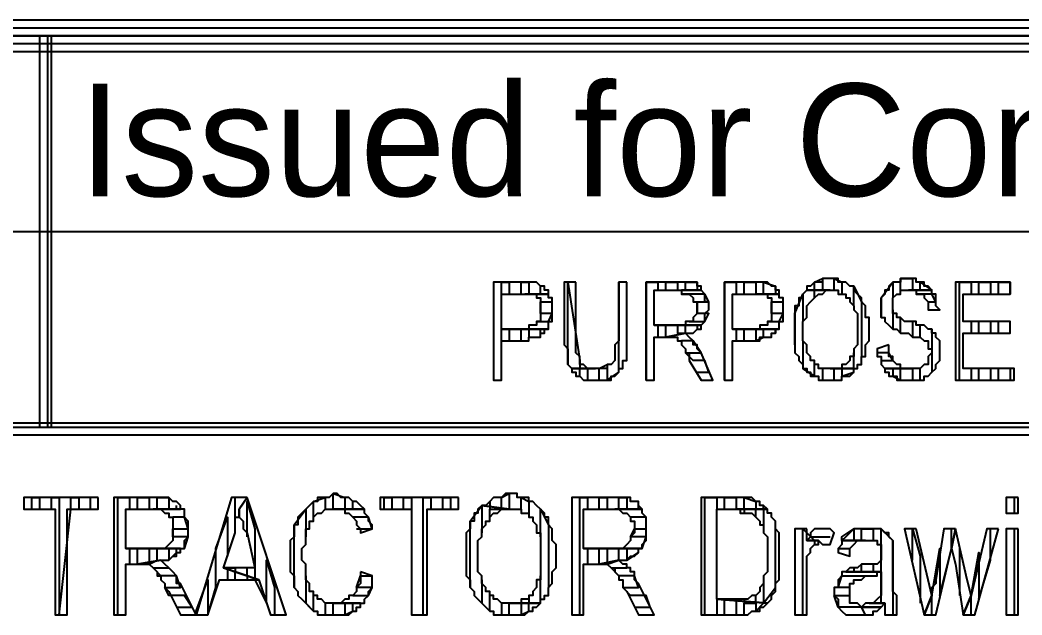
# Model space of a CAD drawing. Extents: x 0 to 594, y 0 to 420.
# Drawn here: x 413.5 to 439.1, y 67.3 to 82.5 of the extents above; entities that cross this region are included whole.
import ezdxf

# ---------------------------------------------------------------- set-up
doc = ezdxf.new("R2010")
doc.units = 0
doc.styles.add('HTX1', font='O8116901', dxfattribs={"width": 1.02})

msp = doc.modelspace()

# ---------------------------------------------------------------- linework, layer by layer
at = {"layer": 'GT_1', "flags": 128}
for points in [[(404, 82.5), (404, 81.7), (584, 81.7), (584, 82.5), (404, 82.5)], [(404, 81.9), (584, 81.9), (584, 82.1), (404, 82.1), (404, 82.3), (584, 82.3)], [(404, 82.1), (584, 82.1)], [(414.3, 82.1), (414, 82.1), (414, 72.1), (414.3, 72.1), (414.3, 82.1)], [(414.2, 82.1), (414.2, 72.1)], [(404, 77.1), (584, 77.1)], [(426.3, 75.8), (425.6, 75.8), (425.6, 73.3), (425.8, 73.3), (425.8, 74.3), (426.4, 74.3), (426.4, 74.3), (426.5, 74.3), (426.5, 74.4), (426.6, 74.4), (426.6, 74.4), (426.7, 74.4), (426.8, 74.4), (426.8, 74.4), (426.8, 74.5), (426.9, 74.5), (426.9, 74.5), (426.9, 74.6), (427, 74.6), (425.8, 74.6), (425.8, 75.5), (426.4, 75.5), (427, 75.5), (427, 75.6), (426.9, 75.6), (426.9, 75.7), (426.8, 75.7), (426.8, 75.7), (426.7, 75.8), (426.7, 75.8), (426.6, 75.8), (426.6, 75.8), (426.6, 75.8), (426.5, 75.8), (426.5, 75.8), (426.4, 75.8), (426.3, 75.8)], [(425.8, 73.3), (425.8, 75.8), (426, 75.8), (426, 75.5)], [(426.3, 75.5), (426.3, 75.8), (426.5, 75.8), (426.5, 75.5)], [(427.7, 75.8), (427.4, 75.8), (427.4, 74.4), (427.4, 74.4), (427.4, 74.3), (427.4, 74.2), (427.5, 74.1), (427.5, 74.1), (427.5, 74), (427.5, 73.9), (427.5, 73.9), (427.5, 73.8), (427.5, 73.8), (427.5, 73.7), (427.6, 73.6), (427.6, 73.6), (428.2, 73.6), (428.2, 73.6), (428.1, 73.6), (428.1, 73.6), (428, 73.6), (428, 73.6), (427.9, 73.7), (427.9, 73.7), (427.8, 73.7), (427.8, 73.8), (427.8, 73.8), (427.8, 73.9), (427.7, 74), (427.7, 74), (427.7, 74.1), (427.7, 74.1), (427.7, 74.2), (427.7, 74.3), (427.7, 74.4), (427.7, 75.8)], [(427.5, 73.7), (427.5, 75.8), (427.8, 73.8), (427.8, 73.6), (428, 73.6), (428, 73.6)], [(429, 75.8), (428.8, 75.8), (428.8, 74.4), (428.8, 74.3), (428.7, 74.2), (428.7, 74.1), (428.7, 74.1), (428.7, 74), (428.7, 73.9), (428.7, 73.9), (428.7, 73.8), (428.7, 73.8), (428.6, 73.7), (428.6, 73.7), (428.6, 73.7), (428.5, 73.7), (428.5, 73.6), (428.5, 73.6), (428.4, 73.6), (428.3, 73.6), (428.3, 73.6), (428.2, 73.6), (427.6, 73.6), (427.6, 73.5), (427.7, 73.5), (427.7, 73.4), (427.8, 73.4), (427.8, 73.4), (427.8, 73.4), (427.9, 73.3), (427.9, 73.3), (428, 73.3), (428.1, 73.3), (428.1, 73.3), (428.2, 73.3), (428.2, 73.3), (428.3, 73.3), (428.3, 73.3), (428.4, 73.3), (428.5, 73.3), (428.5, 73.3), (428.6, 73.3), (428.6, 73.4), (428.7, 73.4), (428.7, 73.4), (428.8, 73.5), (428.8, 73.5), (428.8, 73.6), (428.9, 73.6), (428.9, 73.7), (428.9, 73.7), (428.9, 73.8), (429, 73.8), (429, 73.9), (429, 73.9), (429, 74), (429, 74.1), (429, 74.1), (429, 74.2), (429, 74.3), (429, 74.4), (429, 75.8)], [(427.8, 73.4), (427.8, 73.6), (428, 73.6), (428, 73.3), (428.3, 73.3), (428.3, 73.6), (428.5, 73.7), (428.5, 73.3), (428.8, 73.5), (428.8, 75.8)], [(429.5, 73.3), (429.5, 75.8), (429.8, 75.8), (429.8, 75.6)], [(430.3, 75.8), (429.5, 75.8), (429.5, 73.3), (429.7, 73.3), (429.7, 74.4), (430, 74.4), (430.5, 74.5), (430.5, 74.5), (430.6, 74.5), (430.7, 74.5), (430.7, 74.5), (430.8, 74.6), (430.8, 74.6), (430.9, 74.6), (430.9, 74.7), (430.9, 74.7), (430.9, 74.7), (429.7, 74.7), (429.7, 75.6), (430.4, 75.6), (430.9, 75.6), (430.9, 75.7), (430.8, 75.7), (430.8, 75.7), (430.8, 75.8), (430.7, 75.8), (430.7, 75.8), (430.7, 75.8), (430.6, 75.8), (430.5, 75.8), (430.5, 75.8), (430.4, 75.8), (430.3, 75.8)], [(430, 75.6), (430, 75.8), (430.3, 75.8), (430.3, 75.6)], [(430.5, 75.6), (430.5, 75.8), (430.8, 75.8), (430.8, 75.6)], [(431.5, 73.3), (431.5, 75.8), (431.8, 75.8), (431.8, 75.5)], [(432.2, 75.8), (431.5, 75.8), (431.5, 73.3), (431.7, 73.3), (431.7, 74.3), (432.3, 74.3), (432.3, 74.3), (432.4, 74.3), (432.4, 74.4), (432.5, 74.4), (432.5, 74.4), (432.6, 74.4), (432.6, 74.4), (432.7, 74.4), (432.7, 74.5), (432.8, 74.5), (432.8, 74.5), (432.8, 74.6), (432.9, 74.6), (431.7, 74.6), (431.7, 75.5), (432.3, 75.5), (432.9, 75.5), (432.9, 75.6), (432.8, 75.6), (432.8, 75.7), (432.7, 75.7), (432.7, 75.7), (432.6, 75.8), (432.6, 75.8), (432.5, 75.8), (432.5, 75.8), (432.5, 75.8), (432.4, 75.8), (432.4, 75.8), (432.3, 75.8), (432.2, 75.8)], [(432, 75.5), (432, 75.8), (432.3, 75.8), (432.3, 75.5)], [(432.5, 75.5), (432.5, 75.8), (432.8, 75.7), (432.8, 75.5)], [(434.2, 75.9), (434.1, 75.9), (434.1, 75.9), (434, 75.9), (434, 75.8), (433.9, 75.8), (433.9, 75.8), (433.8, 75.8), (433.8, 75.8), (433.7, 75.7), (433.7, 75.7), (433.6, 75.7), (433.6, 75.6), (434.2, 75.6), (434.3, 75.6), (434.3, 75.6), (434.4, 75.6), (434.4, 75.5), (434.5, 75.5), (434.5, 75.5), (434.6, 75.5), (434.6, 75.4), (434.7, 75.4), (434.7, 75.3), (434.7, 75.3), (434.8, 75.2), (434.8, 75.2), (434.8, 75.1), (434.8, 75.1), (434.9, 75), (434.9, 74.9), (434.9, 74.9), (434.9, 74.8), (434.9, 74.7), (434.9, 74.7), (434.9, 74.6), (434.9, 74.5), (434.9, 74.4), (434.9, 74.4), (434.9, 74.3), (434.9, 74.2), (434.9, 74.2), (434.8, 74.1), (434.8, 74), (434.8, 74), (434.8, 73.9), (434.7, 73.9), (434.7, 73.8), (434.7, 73.8), (434.7, 73.8), (434.6, 73.7), (434.6, 73.7), (434.5, 73.7), (434.5, 73.6), (434.4, 73.6), (434.4, 73.6), (434.3, 73.6), (434.3, 73.6), (434.2, 73.6), (434.8, 73.6), (434.9, 73.6), (434.9, 73.7), (435, 73.7), (435, 73.8), (435, 73.8), (435, 73.9), (435.1, 73.9), (435.1, 74), (435.1, 74), (435.1, 74.1), (435.1, 74.2), (435.1, 74.2), (435.2, 74.3), (435.2, 74.4), (435.2, 74.4), (435.2, 74.5), (435.2, 74.6), (435.2, 74.6), (435.2, 74.7), (435.2, 74.8), (435.2, 74.9), (435.1, 74.9), (435.1, 75), (435.1, 75.1), (435.1, 75.1), (435.1, 75.2), (435.1, 75.2), (435, 75.3), (435, 75.3), (435, 75.4), (435, 75.4), (434.9, 75.5), (434.9, 75.5), (434.8, 75.6), (434.8, 75.6), (434.8, 75.7), (434.7, 75.7), (434.7, 75.7), (434.6, 75.8), (434.6, 75.8), (434.5, 75.8), (434.5, 75.8), (434.4, 75.8), (434.4, 75.9), (434.3, 75.9), (434.3, 75.9), (434.2, 75.9)], [(433.8, 75.6), (433.8, 75.8), (434, 75.9), (434, 75.6), (434.3, 75.6), (434.3, 75.9), (434.5, 75.8), (434.5, 75.5)], [(436.2, 75.9), (436.2, 75.9), (436.1, 75.9), (436, 75.9), (436, 75.8), (435.9, 75.8), (435.9, 75.8), (435.8, 75.8), (435.8, 75.8), (435.7, 75.7), (435.7, 75.7), (435.7, 75.6), (435.6, 75.6), (435.6, 75.5), (435.6, 75.5), (435.5, 75.4), (435.5, 75.4), (435.5, 75.3), (435.5, 75.2), (435.5, 75.2), (435.5, 75.1), (435.5, 75.1), (435.5, 75), (435.5, 74.9), (435.6, 74.9), (435.6, 74.8), (435.6, 74.8), (435.7, 74.7), (435.7, 74.7), (435.8, 74.6), (435.8, 74.6), (435.9, 74.6), (435.9, 74.6), (436, 74.5), (436, 74.5), (436.1, 74.5), (436.2, 74.5), (436.2, 74.5), (436.3, 74.4), (436.4, 74.4), (436.4, 74.4), (436.5, 74.4), (436.5, 74.4), (436.5, 74.4), (436.6, 74.3), (436.6, 74.3), (436.7, 74.3), (436.7, 74.2), (436.7, 74.2), (436.7, 74.1), (436.8, 74.1), (436.8, 74), (436.8, 74), (436.7, 73.9), (436.7, 73.9), (436.7, 73.8), (436.7, 73.7), (436.6, 73.7), (436.6, 73.7), (436.5, 73.6), (436.5, 73.6), (436.4, 73.6), (436.4, 73.6), (436.3, 73.6), (436.3, 73.6), (435.6, 73.6), (435.6, 73.5), (435.7, 73.5), (435.7, 73.4), (435.8, 73.4), (435.8, 73.4), (435.8, 73.4), (435.9, 73.4), (435.9, 73.3), (436, 73.3), (436, 73.3), (436.1, 73.3), (436.1, 73.3), (436.2, 73.3), (436.3, 73.3), (436.3, 73.3), (436.3, 73.3), (436.4, 73.3), (436.5, 73.3), (436.5, 73.3), (436.6, 73.3), (436.6, 73.4), (436.7, 73.4), (436.7, 73.4), (436.7, 73.4), (436.8, 73.5), (436.8, 73.5), (436.9, 73.6), (436.9, 73.6), (436.9, 73.7), (436.9, 73.7), (437, 73.8), (437, 73.8), (437, 73.9), (437, 74), (437, 74), (437, 74.1), (437, 74.1), (437, 74.2), (437, 74.3), (437, 74.3), (436.9, 74.4), (436.9, 74.4), (436.9, 74.5), (436.8, 74.5), (436.8, 74.6), (436.7, 74.6), (436.7, 74.6), (436.6, 74.7), (436.6, 74.7), (436.5, 74.7), (436.5, 74.7), (436.4, 74.7), (436.4, 74.8), (436.3, 74.8), (436.2, 74.8), (436.2, 74.8), (436.1, 74.8), (436, 74.9), (436, 74.9), (435.9, 74.9), (435.9, 74.9), (435.9, 75), (435.8, 75), (435.8, 75), (435.8, 75.1), (435.8, 75.1), (435.8, 75.2), (435.8, 75.2), (435.8, 75.3), (435.8, 75.4), (435.8, 75.4), (435.9, 75.5), (435.9, 75.5), (435.9, 75.5), (436, 75.5), (436, 75.6), (436.1, 75.6), (436.1, 75.6), (436.2, 75.6), (436.8, 75.6), (436.8, 75.6), (436.7, 75.7), (436.7, 75.7), (436.6, 75.7), (436.6, 75.8), (436.5, 75.8), (436.5, 75.8), (436.4, 75.8), (436.4, 75.9), (436.3, 75.9), (436.3, 75.9), (436.2, 75.9)], [(435.5, 74.9), (435.5, 75.4), (435.8, 75.8), (435.8, 75.4)], [(436, 75.6), (436, 75.9), (436.3, 75.9), (436.3, 75.6)], [(436.5, 75.6), (436.5, 75.8), (436.8, 75.6), (436.8, 75.6)], [(438.8, 75.8), (437.4, 75.8), (437.4, 73.3), (438.9, 73.3), (438.9, 73.6), (437.6, 73.6), (437.6, 74.5), (438.8, 74.5), (438.8, 74.8), (437.6, 74.8), (437.6, 75.5), (438.8, 75.5), (438.8, 75.8)], [(437.5, 73.3), (437.5, 75.8), (437.8, 75.8), (437.8, 75.5)], [(438, 75.5), (438, 75.8), (438.3, 75.8), (438.3, 75.5)], [(438.5, 75.5), (438.5, 75.8), (438.8, 75.8), (438.8, 75.5)], [(426.8, 75.5), (426.8, 75.7)], [(430.9, 75.6), (430.4, 75.6), (430.4, 75.6), (430.4, 75.5), (430.5, 75.5), (430.6, 75.5), (430.6, 75.5), (430.6, 75.5), (430.7, 75.4), (430.7, 75.4), (430.7, 75.3), (430.8, 75.3), (430.8, 75.2), (430.8, 75.1), (430.8, 75.1), (430.8, 75), (430.8, 75), (430.7, 74.9), (430.7, 74.9), (430.7, 74.8), (430.6, 74.8), (430.6, 74.8), (430.6, 74.8), (430.5, 74.8), (430.5, 74.7), (430.4, 74.7), (430.4, 74.7), (430.3, 74.7), (429.7, 74.7), (430.9, 74.7), (431, 74.8), (431, 74.8), (431, 74.9), (431, 74.9), (431, 75), (431.1, 75.1), (431.1, 75.1), (431.1, 75.2), (431.1, 75.3), (431, 75.3), (431, 75.4), (431, 75.5), (431, 75.5), (431, 75.5), (430.9, 75.6)], [(433.6, 75.6), (433.6, 75.6), (433.5, 75.5), (433.5, 75.5), (433.5, 75.4), (433.4, 75.4), (433.4, 75.3), (433.4, 75.3), (433.4, 75.2), (433.3, 75.2), (433.3, 75.1), (433.3, 75.1), (433.3, 75), (433.3, 74.9), (433.3, 74.8), (433.3, 74.8), (433.3, 74.7), (433.3, 74.6), (433.3, 74.5), (433.3, 74.5), (433.3, 74.5), (433.3, 74.4), (433.3, 74.3), (433.3, 74.2), (433.3, 74.2), (433.3, 74.1), (433.3, 74), (433.3, 74), (433.4, 73.9), (433.4, 73.9), (433.4, 73.8), (433.4, 73.8), (433.5, 73.7), (433.5, 73.7), (433.5, 73.6), (433.6, 73.6), (433.6, 73.5), (433.7, 73.5), (433.7, 73.5), (433.7, 73.4), (433.8, 73.4), (433.8, 73.4), (433.9, 73.4), (433.9, 73.3), (434, 73.3), (434, 73.3), (434.1, 73.3), (434.2, 73.3), (434.2, 73.3), (434.3, 73.3), (434.3, 73.3), (434.4, 73.3), (434.4, 73.3), (434.5, 73.3), (434.5, 73.4), (434.6, 73.4), (434.7, 73.4), (434.7, 73.4), (434.7, 73.4), (434.8, 73.5), (434.8, 73.5), (434.8, 73.6), (434.2, 73.6), (434.2, 73.6), (434.1, 73.6), (434, 73.6), (434, 73.6), (433.9, 73.6), (433.9, 73.7), (433.9, 73.7), (433.8, 73.7), (433.8, 73.8), (433.7, 73.8), (433.7, 73.8), (433.7, 73.9), (433.7, 73.9), (433.6, 74), (433.6, 74.1), (433.6, 74.1), (433.6, 74.2), (433.6, 74.2), (433.5, 74.3), (433.5, 74.4), (433.5, 74.5), (433.5, 74.5), (433.5, 74.6), (433.5, 74.7), (433.5, 74.8), (433.5, 74.8), (433.6, 74.9), (433.6, 75), (433.6, 75), (433.6, 75.1), (433.6, 75.2), (433.6, 75.2), (433.7, 75.3), (433.7, 75.3), (433.7, 75.3), (433.8, 75.4), (433.8, 75.4), (433.9, 75.5), (433.9, 75.5), (433.9, 75.5), (434, 75.5), (434.1, 75.6), (434.1, 75.6), (434.2, 75.6), (434.2, 75.6), (433.6, 75.6)], [(433.8, 75.4), (433.8, 75.6), (434, 75.6), (434, 75.6)], [(434.8, 75.2), (434.8, 75.7), (435, 75.3), (435, 73.9)], [(436.8, 75.6), (436.2, 75.6), (436.3, 75.6), (436.3, 75.6), (436.4, 75.6), (436.4, 75.5), (436.5, 75.5), (436.5, 75.5), (436.6, 75.5), (436.6, 75.4), (436.6, 75.4), (436.7, 75.3), (436.7, 75.2), (436.7, 75.2), (436.7, 75.1), (437, 75.1), (437, 75.1), (436.9, 75.2), (436.9, 75.3), (436.9, 75.3), (436.9, 75.4), (436.9, 75.5), (436.9, 75.5), (436.8, 75.5), (436.8, 75.6)], [(427, 75.5), (426.4, 75.5), (426.4, 75.5), (426.5, 75.5), (426.5, 75.5), (426.6, 75.5), (426.6, 75.5), (426.6, 75.5), (426.7, 75.5), (426.7, 75.4), (426.8, 75.4), (426.8, 75.3), (426.8, 75.2), (426.8, 75.2), (426.8, 75.1), (426.8, 75.1), (426.8, 75), (426.8, 74.9), (426.8, 74.9), (426.8, 74.8), (426.7, 74.8), (426.7, 74.7), (426.6, 74.7), (426.6, 74.7), (426.5, 74.7), (426.5, 74.6), (426.4, 74.6), (426.4, 74.6), (425.8, 74.6), (427, 74.6), (427, 74.7), (427, 74.7), (427, 74.8), (427.1, 74.8), (427.1, 74.9), (427.1, 75), (427.1, 75), (427.1, 75.1), (427.1, 75.2), (427.1, 75.3), (427.1, 75.3), (427.1, 75.4), (427, 75.4), (427, 75.5), (427, 75.5)], [(426.7, 74.8), (427, 74.8), (427.1, 75), (426.8, 75), (426.8, 75.3), (427.1, 75.3)], [(430.6, 74.8), (431, 74.8), (431.1, 75), (430.8, 75), (430.8, 75.3), (431.1, 75.3), (431, 75.5), (430.4, 75.5)], [(432.9, 75.5), (432.3, 75.5), (432.3, 75.5), (432.4, 75.5), (432.4, 75.5), (432.5, 75.5), (432.5, 75.5), (432.5, 75.5), (432.6, 75.5), (432.6, 75.4), (432.7, 75.4), (432.7, 75.3), (432.7, 75.2), (432.7, 75.2), (432.7, 75.1), (432.7, 75.1), (432.7, 75), (432.7, 74.9), (432.7, 74.9), (432.7, 74.8), (432.6, 74.8), (432.6, 74.7), (432.5, 74.7), (432.5, 74.7), (432.4, 74.7), (432.4, 74.6), (432.3, 74.6), (432.3, 74.6), (431.7, 74.6), (432.9, 74.6), (432.9, 74.7), (432.9, 74.7), (432.9, 74.8), (433, 74.8), (433, 74.9), (433, 75), (433, 75), (433, 75.1), (433, 75.2), (433, 75.3), (433, 75.3), (433, 75.4), (432.9, 75.4), (432.9, 75.5), (432.9, 75.5)], [(432.6, 74.8), (432.9, 74.8), (433, 75), (432.7, 75), (432.7, 75.3), (433, 75.3)], [(433.3, 74.2), (433.3, 75), (433.5, 75.5), (433.5, 74.8)], [(436.7, 75.3), (436.9, 75.3), (436.8, 75.5), (436.4, 75.5)], [(435.8, 75.1), (435.8, 74.6)], [(436, 74.5), (436, 74.9)], [(436.3, 74.8), (436.3, 74.4)], [(437.8, 74.8), (437.8, 74.5)], [(438, 74.5), (438, 74.8)], [(438.3, 74.8), (438.3, 74.5)], [(438.5, 74.5), (438.5, 74.8)], [(426, 74.6), (426, 74.3), (426.3, 74.3), (426.3, 74.6)], [(426.5, 74.6), (426.5, 74.4), (426.8, 74.4), (426.8, 74.6)], [(429.8, 74.7), (429.8, 74.4), (430, 74.4), (430, 74.7)], [(430.5, 74.5), (430, 74.4), (430.1, 74.4), (430.1, 74.4), (430.2, 74.4), (430.3, 74.4), (430.3, 74.4), (430.3, 74.3), (430.4, 74.3), (430.4, 74.3), (430.4, 74.2), (430.5, 74.1), (430.5, 74.1), (430.5, 74), (430.6, 74), (430.6, 73.9), (430.6, 73.8), (430.9, 73.3), (431.2, 73.3), (430.9, 74), (430.9, 74), (430.8, 74.1), (430.8, 74.1), (430.8, 74.2), (430.7, 74.2), (430.7, 74.3), (430.7, 74.3), (430.6, 74.4), (430.6, 74.4), (430.6, 74.4), (430.5, 74.5)], [(430.3, 74.7), (430.3, 74.5), (430.5, 74.5), (430.5, 74.7)], [(430.8, 74.7), (430.8, 74.6)], [(431.8, 74.6), (431.8, 74.3), (432, 74.3), (432, 74.6)], [(432.3, 74.6), (432.3, 74.3), (432.5, 74.4), (432.5, 74.6)], [(432.8, 74.6), (432.8, 74.5)], [(436.5, 74.4), (436.5, 74.7)], [(436.8, 74.6), (436.8, 73.5)], [(430.8, 73.5), (431.1, 73.5), (431, 73.8), (430.7, 73.8), (430.5, 74), (430.9, 74), (430.7, 74.3), (430.4, 74.3)], [(433.5, 74.3), (433.5, 73.6), (433.8, 73.4), (433.8, 73.8)], [(434.5, 73.7), (434.5, 73.6), (434.8, 73.6), (434.8, 74)], [(435.7, 74.2), (435.4, 74.1), (435.4, 74.1), (435.4, 74), (435.4, 73.9), (435.5, 73.9), (435.5, 73.8), (435.5, 73.7), (435.5, 73.7), (435.6, 73.6), (435.6, 73.6), (436.3, 73.6), (436.2, 73.6), (436.2, 73.6), (436.1, 73.6), (436.1, 73.6), (436, 73.6), (436, 73.7), (435.9, 73.7), (435.9, 73.7), (435.8, 73.8), (435.8, 73.8), (435.8, 73.9), (435.7, 73.9), (435.7, 73.9), (435.7, 74), (435.7, 74.1), (435.7, 74.2)], [(435.5, 73.8), (435.8, 73.8), (435.7, 74), (435.4, 74)], [(434, 73.6), (434, 73.3), (434.3, 73.3), (434.3, 73.6), (434.5, 73.6), (434.5, 73.4), (434.8, 73.5), (434.8, 73.6)], [(435.8, 73.6), (435.8, 73.4), (436, 73.3), (436, 73.6)], [(436.3, 73.6), (436.3, 73.3), (436.5, 73.3), (436.5, 73.6)], [(437.8, 73.6), (437.8, 73.3), (438, 73.3), (438, 73.6)], [(438.3, 73.6), (438.3, 73.3), (438.5, 73.3), (438.5, 73.6)], [(438.8, 73.6), (438.8, 73.3)], [(404, 72.2), (404, 71.9), (584, 71.9), (584, 72.2), (404, 72.2)], [(404, 72.1), (584, 72.1)], [(404, 72.1), (584, 72.1)], [(415.5, 70.3), (413.6, 70.3), (413.6, 70), (414.4, 70), (414.4, 67.3), (414.7, 67.3), (414.7, 70), (415.5, 70), (415.5, 70.3)], [(413.8, 70), (413.8, 70.3), (414, 70.3), (414, 70), (414.3, 70), (414.3, 70.3), (414.5, 70.3), (414.5, 67.3), (414.8, 70), (414.8, 70.3), (415, 70.3), (415, 70), (415.3, 70), (415.3, 70.3)], [(416.9, 70.3), (415.9, 70.3), (415.9, 67.3), (416.2, 67.3), (416.2, 68.6), (416.5, 68.6), (417.1, 68.7), (417.1, 68.7), (417.2, 68.7), (417.3, 68.7), (417.4, 68.8), (417.4, 68.8), (417.5, 68.8), (417.5, 68.9), (417.6, 68.9), (417.6, 69), (416.2, 69), (416.2, 70), (416.9, 70), (417.6, 70), (417.6, 70.1), (417.5, 70.2), (417.5, 70.2), (417.4, 70.2), (417.4, 70.2), (417.3, 70.3), (417.3, 70.3), (417.2, 70.3), (417.2, 70.3), (417.1, 70.3), (417, 70.3), (416.9, 70.3)], [(416, 67.3), (416, 70.3), (416.3, 70.3), (416.3, 70)], [(416.5, 70), (416.5, 70.3), (416.8, 70.3), (416.8, 70)], [(417, 70), (417, 70.3), (417.3, 70.3), (417.3, 70)], [(419.3, 70.3), (418.9, 70.3), (418, 67.3), (418.3, 67.3), (418.6, 68.2), (419.6, 68.2), (418.7, 68.5), (419, 69.4), (419, 69.4), (419, 69.5), (419, 69.6), (419, 69.7), (419, 69.8), (419.1, 69.8), (419.1, 69.9), (419.1, 70), (419.3, 70.3)], [(419.3, 70.3), (419.1, 70), (419.1, 69.9), (419.1, 69.9), (419.1, 69.8), (419.2, 69.7), (419.2, 69.6), (419.2, 69.6), (419.2, 69.5), (419.3, 69.4), (419.5, 68.5), (418.7, 68.5), (419.6, 68.2), (419.9, 67.3), (420.3, 67.3), (419.3, 70.3)], [(419, 69.8), (419, 70.3)], [(419.3, 69.3), (419.3, 70.2), (419.5, 69.5), (419.5, 68.2), (419.8, 67.6), (419.8, 68.7), (420, 68), (420, 67.3)], [(421.5, 70.4), (421.5, 70.4), (421.4, 70.3), (421.3, 70.3), (421.3, 70.3), (421.2, 70.3), (421.1, 70.3), (421.1, 70.2), (421, 70.2), (421, 70.2), (420.9, 70.1), (420.9, 70.1), (420.8, 70), (420.8, 70), (420.7, 69.9), (420.7, 69.9), (420.6, 69.8), (420.6, 69.7), (420.6, 69.6), (420.5, 69.6), (420.5, 69.5), (420.5, 69.4), (420.5, 69.3), (420.5, 69.3), (420.4, 69.2), (420.4, 69.1), (420.4, 69), (420.4, 68.9), (420.4, 68.8), (420.4, 68.8), (420.4, 68.7), (420.4, 68.6), (420.4, 68.5), (420.4, 68.4), (420.5, 68.3), (420.5, 68.3), (420.5, 68.2), (420.5, 68.1), (420.5, 68), (420.5, 68), (420.6, 67.9), (420.6, 67.9), (420.6, 67.8), (420.7, 67.7), (420.7, 67.7), (420.8, 67.6), (420.8, 67.6), (420.9, 67.5), (420.9, 67.5), (421, 67.4), (421, 67.4), (421.1, 67.4), (421.1, 67.3), (421.2, 67.3), (421.3, 67.3), (421.3, 67.3), (421.4, 67.3), (421.5, 67.3), (421.5, 67.3), (421.6, 67.3), (421.6, 67.3), (421.7, 67.3), (421.8, 67.3), (421.8, 67.3), (421.9, 67.3), (422, 67.4), (422, 67.4), (422.1, 67.4), (422.1, 67.5), (422.2, 67.5), (422.2, 67.6), (421.5, 67.6), (421.5, 67.6), (421.4, 67.6), (421.4, 67.6), (421.3, 67.6), (421.2, 67.7), (421.2, 67.7), (421.1, 67.7), (421.1, 67.8), (421, 67.8), (421, 67.9), (420.9, 67.9), (420.9, 68), (420.9, 68.1), (420.8, 68.2), (420.8, 68.2), (420.8, 68.2), (420.8, 68.3), (420.8, 68.4), (420.8, 68.5), (420.8, 68.6), (420.7, 68.7), (420.7, 68.7), (420.7, 68.8), (420.7, 68.9), (420.7, 69), (420.8, 69.1), (420.8, 69.2), (420.8, 69.2), (420.8, 69.3), (420.8, 69.4), (420.8, 69.5), (420.9, 69.5), (420.9, 69.6), (420.9, 69.7), (421, 69.7), (421, 69.8), (421.1, 69.9), (421.1, 69.9), (421.2, 69.9), (421.2, 69.9), (421.3, 70), (421.3, 70), (421.4, 70), (421.5, 70), (421.5, 70), (422.3, 70), (422.2, 70.1), (422.2, 70.1), (422.1, 70.2), (422.1, 70.2), (422, 70.2), (421.9, 70.3), (421.9, 70.3), (421.8, 70.3), (421.8, 70.3), (421.7, 70.3), (421.6, 70.4), (421.5, 70.4)], [(421, 69.8), (421, 70.2), (421.3, 70.3), (421.3, 70)], [(421.5, 70), (421.5, 70.4), (421.8, 70.3), (421.8, 70)], [(422, 70), (422, 70.2)], [(424.7, 70.3), (422.7, 70.3), (422.7, 70), (423.5, 70), (423.5, 67.3), (423.9, 67.3), (423.9, 70), (424.7, 70), (424.7, 70.3)], [(422.8, 70), (422.8, 70.3), (423, 70.3), (423, 70), (423.3, 70), (423.3, 70.3), (423.5, 70.3), (423.5, 67.3), (423.8, 67.3), (423.8, 70.3), (424, 70.3), (424, 70), (424.3, 70), (424.3, 70.3), (424.5, 70.3), (424.5, 70)], [(426, 70.4), (426, 70.4), (426, 70.4), (425.9, 70.4), (425.8, 70.3), (425.7, 70.3), (425.7, 70.3), (425.6, 70.3), (425.6, 70.3), (425.5, 70.2), (425.5, 70.2), (425.4, 70.1), (425.3, 70.1), (425.3, 70.1), (426, 70), (426.1, 70), (426.2, 70), (426.2, 70), (426.3, 70), (426.3, 69.9), (426.4, 69.9), (426.5, 69.9), (426.5, 69.8), (426.6, 69.8), (426.6, 69.7), (426.6, 69.7), (426.7, 69.6), (426.7, 69.5), (426.7, 69.4), (426.8, 69.4), (426.8, 69.3), (426.8, 69.2), (426.8, 69.2), (426.8, 69.1), (426.8, 69), (426.8, 68.9), (426.8, 68.8), (426.8, 68.7), (426.8, 68.6), (426.8, 68.6), (426.8, 68.5), (426.8, 68.4), (426.8, 68.3), (426.8, 68.2), (426.7, 68.2), (426.7, 68.1), (426.7, 68), (426.7, 68), (426.6, 67.9), (426.6, 67.8), (426.5, 67.8), (426.5, 67.7), (426.4, 67.7), (426.3, 67.7), (426.3, 67.6), (426.2, 67.6), (426.2, 67.6), (426.1, 67.6), (426, 67.6), (426.8, 67.6), (426.8, 67.7), (426.9, 67.7), (426.9, 67.8), (427, 67.8), (427, 67.9), (427, 68), (427.1, 68.1), (427.1, 68.1), (427.1, 68.2), (427.1, 68.3), (427.1, 68.4), (427.2, 68.5), (427.2, 68.5), (427.2, 68.6), (427.2, 68.7), (427.2, 68.8), (427.2, 68.9), (427.2, 69), (427.2, 69.1), (427.2, 69.1), (427.1, 69.2), (427.1, 69.3), (427.1, 69.4), (427.1, 69.5), (427.1, 69.5), (427, 69.6), (427, 69.6), (427, 69.7), (427, 69.8), (426.9, 69.8), (426.9, 69.9), (426.8, 70), (426.8, 70), (426.7, 70.1), (426.7, 70.1), (426.6, 70.2), (426.6, 70.2), (426.5, 70.2), (426.5, 70.3), (426.4, 70.3), (426.4, 70.3), (426.3, 70.3), (426.2, 70.3), (426.2, 70.4), (426.1, 70.4), (426, 70.4)], [(425.5, 70.2), (425.5, 70), (425.8, 70), (425.8, 70.3), (426, 70.4), (426, 70)], [(426.3, 70), (426.3, 70.3), (426.5, 70.2), (426.5, 69.8)], [(428.7, 70.3), (427.6, 70.3), (427.6, 67.3), (427.9, 67.3), (427.9, 68.6), (428.3, 68.6), (428.8, 68.7), (428.9, 68.7), (429, 68.7), (429, 68.7), (429.1, 68.8), (429.2, 68.8), (429.2, 68.8), (429.3, 68.9), (429.3, 68.9), (429.3, 69), (429.4, 69), (427.9, 69), (427.9, 70), (428.7, 70), (429.4, 70), (429.3, 70.1), (429.3, 70.2), (429.2, 70.2), (429.1, 70.2), (429.1, 70.2), (429.1, 70.3), (429, 70.3), (429, 70.3), (428.9, 70.3), (428.8, 70.3), (428.7, 70.3), (428.7, 70.3)], [(427.8, 67.3), (427.8, 70.3), (428, 70.3), (428, 70)], [(428.3, 70), (428.3, 70.3), (428.5, 70.3), (428.5, 70)], [(428.8, 70), (428.8, 70.3), (429, 70.3), (429, 70)], [(431.8, 70.3), (430.9, 70.3), (430.9, 67.3), (431.8, 67.3), (431.9, 67.3), (431.9, 67.3), (432, 67.3), (432.1, 67.3), (432.1, 67.3), (432.2, 67.4), (432.2, 67.4), (432.3, 67.4), (432.4, 67.4), (432.4, 67.5), (432.5, 67.5), (432.5, 67.5), (432.6, 67.6), (432.6, 67.6), (431.3, 67.7), (431.3, 70), (431.8, 70), (432.6, 70), (432.5, 70.1), (432.5, 70.1), (432.4, 70.1), (432.4, 70.2), (432.3, 70.2), (432.3, 70.2), (432.2, 70.3), (432.2, 70.3), (432.1, 70.3), (432.1, 70.3), (432, 70.3), (431.9, 70.3), (431.8, 70.3), (431.8, 70.3)], [(431, 67.3), (431, 70.3), (431.3, 70.3), (431.3, 70)], [(431.5, 70), (431.5, 70.3), (431.8, 70.3), (431.8, 70)], [(432, 70), (432, 70.3), (432.3, 70.2), (432.3, 70)], [(439, 70.3), (438.7, 70.3), (438.7, 69.9), (439, 69.9), (439, 70.3)], [(438.9, 70.3), (438.9, 69.9)], [(417.6, 70), (416.9, 70), (417, 70), (417, 70), (417.1, 70), (417.2, 69.9), (417.2, 69.9), (417.3, 69.9), (417.3, 69.8), (417.4, 69.8), (417.4, 69.7), (417.4, 69.7), (417.4, 69.6), (417.4, 69.5), (417.4, 69.5), (417.4, 69.4), (417.4, 69.3), (417.4, 69.2), (417.4, 69.2), (417.3, 69.1), (417.3, 69.1), (417.2, 69), (417.1, 69), (417.1, 69), (417, 69), (416.9, 69), (416.9, 69), (416.2, 69), (417.6, 69), (417.7, 69), (417.7, 69.1), (417.7, 69.2), (417.7, 69.2), (417.8, 69.3), (417.8, 69.4), (417.8, 69.5), (417.8, 69.6), (417.8, 69.6), (417.8, 69.7), (417.7, 69.8), (417.7, 69.9), (417.7, 69.9), (417.7, 70), (417.6, 70)], [(417.5, 70), (417.5, 70.1)], [(420.5, 68), (420.5, 69.6), (420.8, 70), (420.8, 69.3)], [(422.3, 70), (421.5, 70), (421.6, 70), (421.6, 70), (421.7, 70), (421.8, 70), (421.8, 69.9), (421.9, 69.9), (421.9, 69.9), (422, 69.8), (422, 69.8), (422.1, 69.7), (422.1, 69.6), (422.1, 69.6), (422.2, 69.5), (422.2, 69.4), (422.5, 69.5), (422.5, 69.5), (422.5, 69.6), (422.4, 69.7), (422.4, 69.8), (422.4, 69.8), (422.3, 69.9), (422.3, 70), (422.3, 70)], [(425.3, 70.1), (425.2, 70), (425.2, 69.9), (425.2, 69.9), (425.1, 69.9), (425.1, 69.8), (425.1, 69.7), (425, 69.7), (425, 69.6), (425, 69.5), (425, 69.5), (424.9, 69.4), (424.9, 69.3), (424.9, 69.2), (424.9, 69.1), (424.9, 69), (424.9, 69), (424.9, 68.9), (424.9, 68.8), (424.9, 68.7), (424.9, 68.7), (424.9, 68.6), (424.9, 68.5), (424.9, 68.4), (424.9, 68.3), (424.9, 68.3), (425, 68.2), (425, 68.1), (425, 68), (425.1, 67.9), (425.1, 67.9), (425.1, 67.8), (425.2, 67.7), (425.2, 67.7), (425.3, 67.6), (425.3, 67.6), (425.4, 67.5), (425.4, 67.5), (425.5, 67.4), (425.5, 67.4), (425.6, 67.4), (425.6, 67.3), (425.7, 67.3), (425.8, 67.3), (425.8, 67.3), (425.9, 67.3), (426, 67.3), (426, 67.3), (426.1, 67.3), (426.2, 67.3), (426.2, 67.3), (426.3, 67.3), (426.4, 67.3), (426.4, 67.3), (426.5, 67.4), (426.6, 67.4), (426.6, 67.4), (426.6, 67.5), (426.7, 67.5), (426.7, 67.5), (426.8, 67.6), (426, 67.6), (426, 67.6), (426, 67.6), (425.9, 67.6), (425.8, 67.6), (425.8, 67.6), (425.7, 67.7), (425.6, 67.7), (425.6, 67.8), (425.5, 67.8), (425.5, 67.9), (425.4, 67.9), (425.4, 67.9), (425.4, 68), (425.4, 68), (425.3, 68.1), (425.3, 68.2), (425.3, 68.3), (425.3, 68.3), (425.2, 68.4), (425.2, 68.5), (425.2, 68.6), (425.2, 68.7), (425.2, 68.8), (425.2, 68.8), (425.2, 68.9), (425.2, 69), (425.2, 69.1), (425.2, 69.2), (425.3, 69.3), (425.3, 69.4), (425.3, 69.4), (425.3, 69.5), (425.4, 69.6), (425.4, 69.6), (425.4, 69.7), (425.5, 69.7), (425.5, 69.8), (425.5, 69.8), (425.6, 69.9), (425.7, 69.9), (425.7, 69.9), (425.8, 70), (425.8, 70), (425.9, 70), (426, 70), (426, 70), (425.3, 70.1)], [(425, 68), (425, 69.7), (425.3, 70.1), (425.3, 69.4)], [(425.5, 69.8), (425.5, 70), (425.8, 70), (425.8, 70)], [(426.8, 69.3), (426.8, 70), (427, 69.6), (427, 68)], [(429.4, 70), (428.7, 70), (428.7, 70), (428.8, 70), (428.8, 70), (428.9, 69.9), (429, 69.9), (429, 69.9), (429.1, 69.8), (429.1, 69.8), (429.1, 69.7), (429.2, 69.7), (429.2, 69.6), (429.2, 69.5), (429.2, 69.5), (429.2, 69.4), (429.1, 69.3), (429.1, 69.2), (429.1, 69.2), (429, 69.1), (429, 69.1), (428.9, 69), (428.9, 69), (428.9, 69), (428.8, 69), (428.7, 69), (428.7, 69), (428.6, 69), (427.9, 69), (429.4, 69), (429.4, 69), (429.4, 69.1), (429.5, 69.2), (429.5, 69.2), (429.5, 69.3), (429.5, 69.4), (429.5, 69.5), (429.5, 69.6), (429.5, 69.6), (429.5, 69.7), (429.5, 69.8), (429.4, 69.9), (429.4, 69.9), (429.4, 70), (429.4, 70)], [(429.3, 70), (429.3, 70.1)], [(432.6, 70), (431.8, 70), (431.8, 70), (431.9, 70), (431.9, 69.9), (432, 69.9), (432.1, 69.9), (432.1, 69.9), (432.2, 69.9), (432.2, 69.9), (432.2, 69.9), (432.3, 69.8), (432.3, 69.8), (432.4, 69.7), (432.4, 69.6), (432.5, 69.6), (432.5, 69.5), (432.5, 69.4), (432.5, 69.4), (432.6, 69.3), (432.6, 69.2), (432.6, 69.1), (432.6, 69), (432.6, 68.9), (432.6, 68.8), (432.6, 68.7), (432.6, 68.6), (432.6, 68.6), (432.6, 68.5), (432.6, 68.4), (432.5, 68.3), (432.5, 68.3), (432.5, 68.2), (432.5, 68.1), (432.5, 68.1), (432.4, 68), (432.4, 67.9), (432.4, 67.9), (432.3, 67.8), (432.3, 67.8), (432.2, 67.8), (432.1, 67.7), (432.1, 67.7), (432.1, 67.7), (432, 67.7), (431.9, 67.7), (431.8, 67.7), (431.8, 67.7), (431.3, 67.7), (432.6, 67.6), (432.7, 67.7), (432.7, 67.8), (432.7, 67.8), (432.8, 67.9), (432.8, 68), (432.8, 68), (432.8, 68.1), (432.9, 68.2), (432.9, 68.2), (432.9, 68.3), (432.9, 68.4), (432.9, 68.5), (432.9, 68.6), (432.9, 68.6), (432.9, 68.7), (432.9, 68.8), (432.9, 68.9), (432.9, 69), (432.9, 69.1), (432.9, 69.2), (432.9, 69.2), (432.9, 69.3), (432.9, 69.4), (432.8, 69.5), (432.8, 69.5), (432.8, 69.6), (432.8, 69.7), (432.8, 69.7), (432.7, 69.8), (432.7, 69.9), (432.6, 69.9), (432.6, 70)], [(432, 70), (432, 69.9)], [(432.3, 69.8), (432.3, 70), (432.5, 70), (432.5, 69.4)], [(432.5, 70), (432.5, 70.1)], [(417.2, 69), (417.7, 69), (417.8, 69.3), (417.4, 69.3), (417.4, 69.5), (417.8, 69.5), (417.7, 69.8), (417.4, 69.8)], [(418, 67.3), (418, 67.4), (418.3, 68.2), (418.3, 67.3), (418.5, 68), (418.5, 69), (418.8, 69.8), (418.8, 68.8)], [(422.1, 69.5), (422.5, 69.5), (422.4, 69.8), (422, 69.8)], [(428.9, 69), (429.4, 69), (429.5, 69.3), (429.1, 69.3), (429.2, 69.5), (429.5, 69.5), (429.5, 69.8), (429.1, 69.8)], [(432.5, 68.3), (432.5, 67.6), (432.8, 68), (432.8, 69.7)], [(433.6, 69.5), (433.3, 69.5), (433.3, 67.3), (433.6, 67.3), (433.6, 68.4), (433.6, 68.5), (433.6, 68.6), (433.6, 68.6), (433.6, 68.7), (433.6, 68.8), (433.7, 68.9), (433.7, 69), (433.7, 69), (433.8, 69.1), (433.8, 69.1), (433.9, 69.1), (433.9, 69.2), (433.6, 69.2), (433.6, 69.5)], [(433.5, 67.3), (433.5, 69.5), (433.8, 69.2), (433.8, 69.1)], [(434, 69.5), (433.9, 69.5), (433.8, 69.5), (433.8, 69.5), (433.7, 69.4), (433.7, 69.4), (433.7, 69.3), (433.6, 69.2), (433.6, 69.2), (433.9, 69.2), (434, 69.1), (434, 69.1), (434.1, 69.1), (434.2, 69.1), (434.3, 69.4), (434.2, 69.5), (434.1, 69.5), (434.1, 69.5), (434, 69.5), (434, 69.5)], [(434.5, 69.2), (434.5, 69.2), (434.5, 69.1), (434.4, 69), (434.4, 69), (434.4, 68.9), (434.7, 68.8), (434.7, 68.9), (434.7, 69), (434.7, 69), (434.8, 69.1), (434.8, 69.1), (434.9, 69.2), (434.9, 69.2), (435, 69.2), (435, 69.2), (435.1, 69.2), (434.5, 69.2), (434.5, 69.3), (434.8, 69.5), (434.8, 69.2)], [(435.2, 69.5), (435.1, 69.5), (435, 69.5), (435, 69.5), (434.9, 69.5), (434.8, 69.5), (434.8, 69.5), (434.7, 69.4), (434.7, 69.4), (434.6, 69.3), (434.6, 69.3), (434.5, 69.2), (435.1, 69.2), (435.2, 69.2), (435.2, 69.2), (435.3, 69.2), (435.4, 69.2), (435.4, 69.1), (435.5, 69.1), (435.5, 69.1), (435.5, 69), (435.5, 69), (435.5, 68.9), (435.5, 68.8), (435.5, 68.7), (435.5, 68.7), (435.5, 68.7), (435.4, 68.6), (435.3, 68.6), (435.3, 68.6), (435.2, 68.6), (435.1, 68.6), (435, 68.6), (434.9, 68.5), (434.9, 68.5), (434.8, 68.5), (434.8, 68.5), (434.7, 68.5), (434.7, 68.5), (434.6, 68.4), (435.5, 68.4), (435.5, 68.3), (435.5, 68.2), (435.5, 68.1), (435.5, 68), (435.5, 68), (435.5, 67.9), (435.5, 67.9), (435.5, 67.8), (435.4, 67.7), (435.4, 67.7), (435.3, 67.6), (435.3, 67.6), (435.2, 67.6), (435.6, 67.6), (435.6, 67.5), (435.6, 67.5), (435.6, 67.4), (435.6, 67.3), (435.9, 67.3), (435.9, 67.3), (435.9, 67.4), (435.9, 67.5), (435.9, 67.6), (435.9, 67.6), (435.9, 67.7), (435.9, 67.7), (435.9, 67.8), (435.8, 67.9), (435.8, 68), (435.8, 68.1), (435.8, 68.2), (435.8, 68.7), (435.8, 68.8), (435.8, 68.9), (435.8, 69), (435.8, 69), (435.8, 69.1), (435.8, 69.2), (435.8, 69.2), (435.7, 69.3), (435.7, 69.3), (435.7, 69.4), (435.6, 69.4), (435.5, 69.5), (435.5, 69.5), (435.5, 69.5), (435.4, 69.5), (435.3, 69.5), (435.3, 69.5), (435.2, 69.5)], [(435, 69.2), (435, 69.5), (435.3, 69.5), (435.3, 69.2)], [(435.3, 67.6), (435.3, 67.6), (435.5, 67.6), (435.5, 69.5), (435.8, 69.2), (435.8, 67.3)], [(436.4, 69.5), (436.1, 69.5), (436.6, 67.3), (436.8, 67.8), (436.7, 68.2), (436.4, 69.5)], [(436.3, 68.7), (436.3, 69.5), (436.5, 68.8), (436.5, 67.6)], [(437.4, 69.5), (437.1, 69.5), (436.9, 68.2), (436.9, 68.1), (436.8, 68), (436.8, 67.9), (436.8, 67.8), (436.8, 67.8), (436.8, 67.8), (436.6, 67.3), (436.9, 67.3), (437.3, 69), (437.4, 69.5)], [(436.8, 67.3), (436.8, 67.8), (437, 69), (437, 67.8), (437.3, 69), (437.3, 69.5)], [(437.4, 69.5), (437.3, 69), (437.4, 68.6), (437.6, 67.3), (437.8, 67.8), (437.7, 68.2), (437.4, 69.5)], [(438.5, 69.5), (438.2, 69.5), (437.9, 68.2), (437.8, 67.8), (437.6, 67.3), (437.9, 67.3), (438.5, 69.5)], [(437.8, 67.3), (437.8, 67.8), (438, 68.9), (438, 67.7), (438.3, 68.7), (438.3, 69.5)], [(439, 69.5), (438.7, 69.5), (438.7, 67.3), (439, 67.3), (439, 69.5)], [(438.9, 69.5), (438.9, 67.3)], [(433.7, 69.3), (434.2, 69.3)], [(416.3, 69), (416.3, 68.6), (416.5, 68.6), (416.5, 69)], [(416.8, 69), (416.8, 68.6), (417, 68.7), (417, 69)], [(417.3, 69), (417.3, 68.7), (417.5, 68.9), (417.5, 69)], [(428, 69), (428, 68.6), (428.3, 68.6), (428.3, 69)], [(428.5, 69), (428.5, 68.6), (428.8, 68.7), (428.8, 69)], [(429, 69), (429, 68.7), (429.3, 68.9), (429.3, 69)], [(434.4, 69), (434.7, 69)], [(437.5, 69), (437.5, 67.8)], [(417.1, 68.7), (416.5, 68.6), (416.6, 68.6), (416.7, 68.6), (416.7, 68.6), (416.7, 68.6), (416.8, 68.6), (416.9, 68.5), (416.9, 68.5), (416.9, 68.5), (417, 68.4), (417, 68.3), (417.1, 68.3), (417.1, 68.2), (417.1, 68.2), (417.2, 68.1), (417.2, 68), (417.3, 67.9), (417.6, 67.3), (418, 67.3), (417.6, 68.1), (417.5, 68.1), (417.5, 68.2), (417.5, 68.3), (417.4, 68.4), (417.4, 68.4), (417.3, 68.5), (417.3, 68.5), (417.3, 68.5), (417.2, 68.6), (417.2, 68.6), (417.1, 68.7)], [(428.8, 68.7), (428.3, 68.6), (428.3, 68.6), (428.4, 68.6), (428.5, 68.6), (428.5, 68.6), (428.5, 68.6), (428.6, 68.5), (428.6, 68.5), (428.7, 68.5), (428.7, 68.4), (428.8, 68.3), (428.8, 68.3), (428.8, 68.2), (428.9, 68.2), (428.9, 68.1), (428.9, 68), (429, 67.9), (429.3, 67.3), (429.7, 67.3), (429.3, 68.1), (429.3, 68.1), (429.2, 68.2), (429.2, 68.3), (429.2, 68.4), (429.1, 68.4), (429.1, 68.5), (429, 68.5), (429, 68.5), (429, 68.6), (428.9, 68.6), (428.8, 68.7)], [(417.5, 67.5), (417.9, 67.5), (417.7, 67.8), (417.3, 67.8), (417.2, 68), (417.6, 68), (417.5, 68.3), (417.1, 68.3), (416.9, 68.5), (417.3, 68.5)], [(418.8, 68.5), (418.8, 68.2), (419, 68.2), (419, 68.4)], [(418.8, 68.5), (418.8, 68.5), (419, 68.5), (419, 68.4), (419.3, 68.3), (419.3, 68.5)], [(422.2, 68.4), (422.2, 68.3), (422.2, 68.2), (422.2, 68.1), (422.1, 68), (422.1, 68), (422.1, 67.9), (422, 67.8), (422, 67.8), (421.9, 67.8), (421.9, 67.7), (421.8, 67.7), (421.8, 67.7), (421.7, 67.6), (421.7, 67.6), (421.6, 67.6), (421.5, 67.6), (422.2, 67.6), (422.3, 67.6), (422.3, 67.7), (422.3, 67.7), (422.4, 67.8), (422.4, 67.9), (422.4, 67.9), (422.5, 68), (422.5, 68.1), (422.5, 68.2), (422.5, 68.3), (422.2, 68.4)], [(429.2, 67.5), (429.6, 67.5), (429.5, 67.8), (429.1, 67.8), (428.9, 68), (429.3, 68), (429.2, 68.3), (428.8, 68.3), (428.6, 68.5), (429, 68.5)], [(434.6, 68.4), (434.5, 68.4), (434.5, 68.4), (434.5, 68.3), (434.4, 68.2), (434.4, 68.2), (434.4, 68.1), (434.4, 68), (434.3, 68), (434.3, 67.9), (434.3, 67.9), (434.3, 67.8), (434.4, 67.7), (434.4, 67.6), (434.4, 67.6), (434.4, 67.5), (434.5, 67.4), (434.5, 67.4), (434.5, 67.4), (434.6, 67.3), (434.7, 67.3), (434.7, 67.3), (434.8, 67.3), (434.9, 67.3), (434.9, 67.3), (435, 67.3), (435.1, 67.3), (435.1, 67.3), (435.2, 67.3), (435.3, 67.3), (435.3, 67.3), (435.3, 67.4), (435.4, 67.4), (435.5, 67.5), (435.5, 67.5), (435, 67.5), (435, 67.5), (434.9, 67.6), (434.8, 67.6), (434.8, 67.6), (434.7, 67.6), (434.7, 67.7), (434.7, 67.7), (434.7, 67.8), (434.7, 67.9), (434.7, 67.9), (434.7, 68), (434.7, 68.1), (434.7, 68.1), (434.8, 68.1), (434.8, 68.2), (434.9, 68.2), (434.9, 68.2), (435, 68.2), (435.1, 68.3), (435.1, 68.3), (435.2, 68.3), (435.3, 68.3), (435.3, 68.3), (435.4, 68.3), (435.4, 68.4), (435.5, 68.4), (435.5, 68.4), (434.6, 68.4)], [(434.8, 68.5), (434.8, 68.4), (435, 68.4), (435, 68.6)], [(435.3, 68.6), (435.3, 68.4)], [(419.3, 68.3), (419.3, 68.2), (419.5, 68.2), (419.5, 68.2)], [(420.8, 68.3), (420.8, 67.6), (421, 67.4), (421, 67.8)], [(422, 67.8), (422.4, 67.8), (422.5, 68), (422.1, 68), (422.2, 68.3), (422.5, 68.3)], [(425.3, 68.2), (425.3, 67.6), (425.5, 67.4), (425.5, 67.8)], [(426.5, 67.8), (426.5, 67.6), (426.8, 67.6), (426.8, 68.3)], [(434.7, 67.3), (435.1, 67.3), (435, 67.5), (434.4, 67.5), (434.3, 67.8), (434.7, 67.8), (434.7, 68), (434.4, 68), (434.5, 68.3), (435.3, 68.3)], [(421.3, 67.6), (421.3, 67.3), (421.5, 67.3), (421.5, 67.6)], [(421.8, 67.6), (421.8, 67.3), (422, 67.4), (422, 67.6)], [(425.8, 67.6), (425.8, 67.3), (426, 67.3), (426, 67.6), (426.3, 67.6), (426.3, 67.3), (426.5, 67.4), (426.5, 67.6)], [(426.3, 67.6), (426.3, 67.6)], [(431.3, 67.7), (431.3, 67.3), (431.5, 67.3), (431.5, 67.7)], [(431.8, 67.7), (431.8, 67.3), (432, 67.3), (432, 67.6)], [(432, 67.7), (432, 67.6), (432.3, 67.6), (432.3, 67.8)], [(432.3, 67.6), (432.3, 67.4), (432.5, 67.6), (432.5, 67.6)], [(435.2, 67.6), (435.1, 67.6), (435.1, 67.6), (435, 67.5), (435.5, 67.5), (435.6, 67.6), (435.2, 67.6)], [(435, 67.5), (435.5, 67.5)]]:
    msp.add_lwpolyline(points, dxfattribs=at)

# ---------------------------------------------------------------- texts
at = {"layer": 'GT_1', "style": 'HTX1', "width": 1.02}
msp.add_text('Issued for Construction', height=2.875, dxfattribs=at).set_placement((415, 78))

doc.saveas('drawing.dxf')
